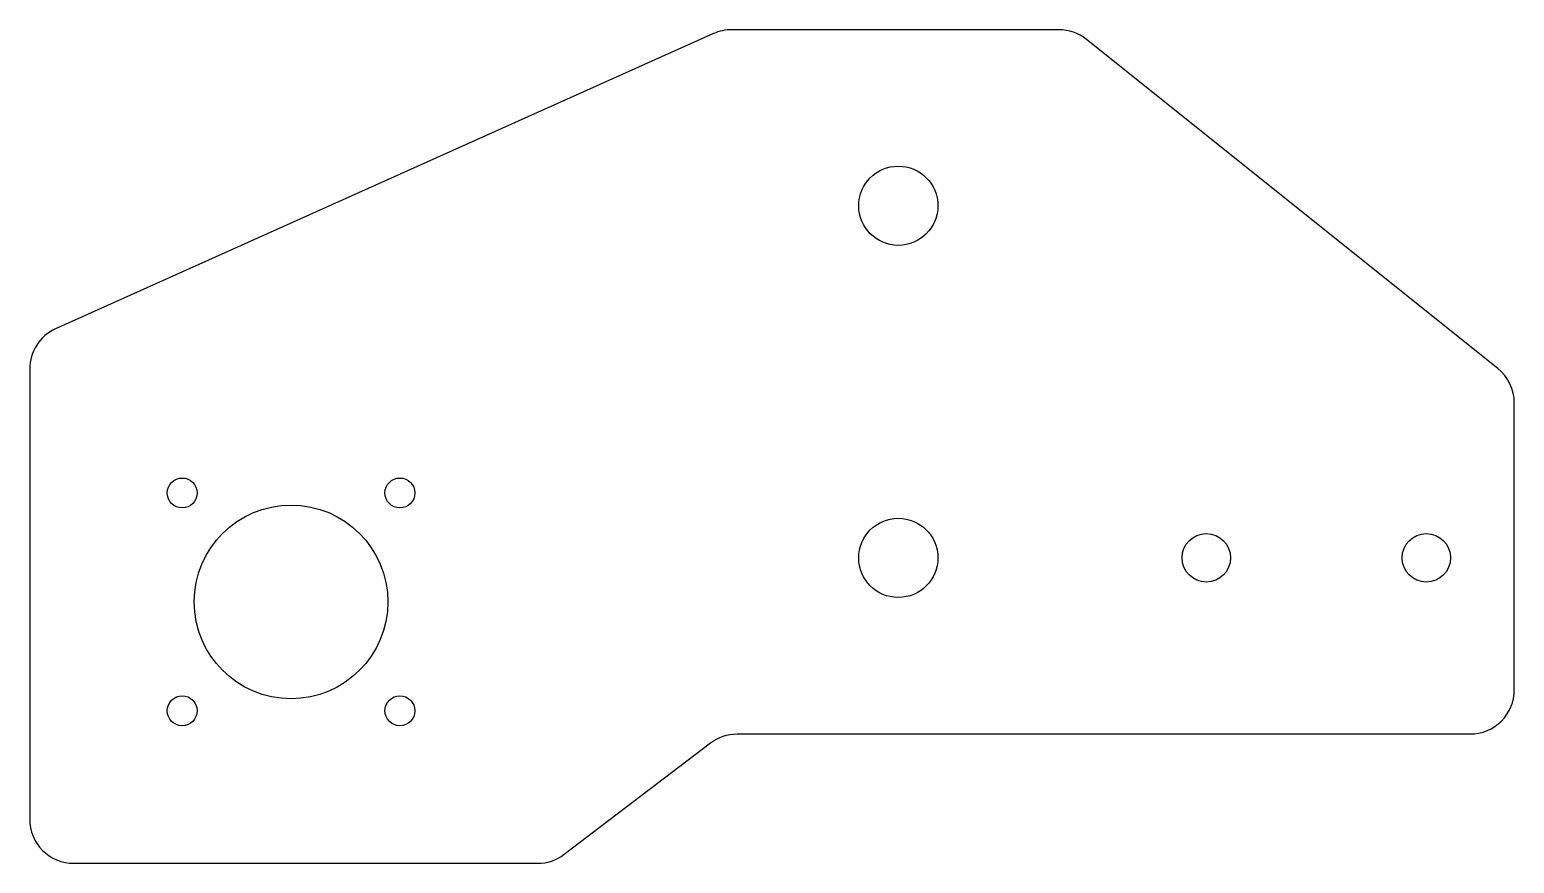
# Model space of a CAD drawing. Header units: millimetres. Extents: x -455 to -286, y -29 to 66.
import ezdxf

# ---------------------------------------------------------------- set-up
doc = ezdxf.new("R2010")
doc.units = ezdxf.units.MM

msp = doc.modelspace()

# ---------------------------------------------------------------- linework, layer by layer
msp.add_lwpolyline([(-455.2, 27.09), (-455.2, -24.07, 0.414214), (-450.2, -29.07), (-397.49, -29.07, 0.164182), (-394.46, -28.05), (-377.84, -15.39, -0.164182), (-374.81, -14.37), (-291.5, -14.37, 0.414214), (-286.5, -9.37), (-286.5, 23.23, 0.227838), (-288.38, 27.13), (-335.13, 64.53, 0.170304), (-338.25, 65.63), (-375.43, 65.63, 0.105802), (-377.48, 65.19), (-452.25, 31.65, 0.295463)], format="xyb", close=True)
for centre, radius in [((-356.5, 45.63), 4.5), ((-437.87, 13), 1.7), ((-413.13, 13), 1.7), ((-425.5, 0.63), 11), ((-356.5, 5.63), 4.5), ((-321.5, 5.63), 2.75), ((-296.5, 5.63), 2.75), ((-437.87, -11.74), 1.7), ((-413.13, -11.74), 1.7)]:
    msp.add_circle(centre, radius)

doc.saveas('drawing.dxf')
